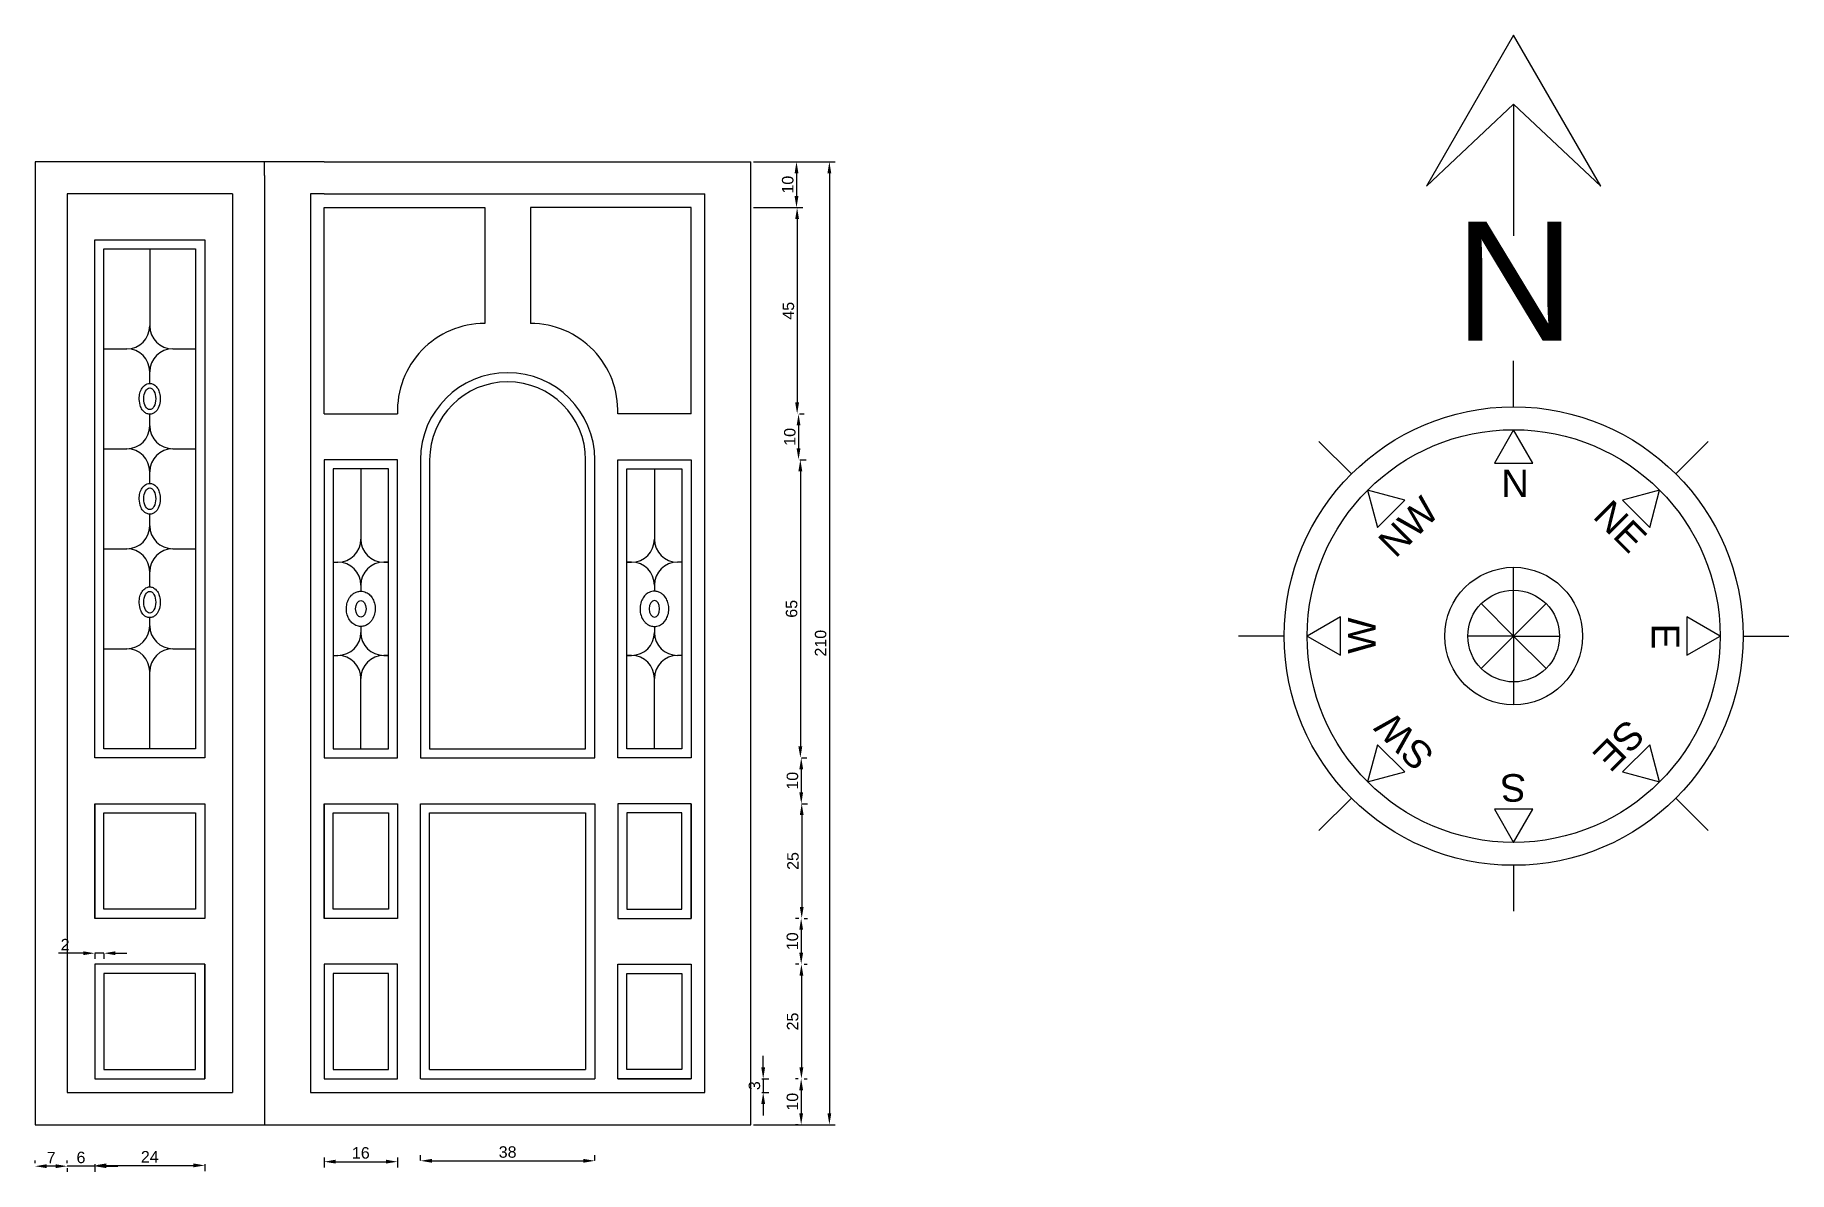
# Model space of a CAD drawing. Header units: millimetres. Extents: x 2294 to 2676, y 446 to 694.
import ezdxf

# ---------------------------------------------------------------- set-up
doc = ezdxf.new("R2010")
doc.units = ezdxf.units.MM
doc.header["$PDMODE"] = 1
doc.styles.get("Standard").update_dxf_attribs({"font": 'arial.ttf'})
doc.dimstyles.new('ISO-25', dxfattribs={"dimtxt": 2.5, "dimasz": 2.5, "dimexe": 1.25, "dimexo": 0.625, "dimtad": 1, "dimdec": 0, "dimtxsty": 'Standard', "dimcen": 2.5, "dimadec": 0, "dimazin": 0, "dimtfac": 1, "dimtdec": 0, "dimtmove": 0, "dimatfit": 3, "dimfxl": 1, "dimarcsym": 0})

# ---------------------------------------------------------------- blocks, each defined once
blk = doc.blocks.new('*D8')
at = {"color": 0, "lineweight": -2, "transparency": 16777216}
for p, q in [((2450.64, 666.73), (2468.4, 666.73)), ((2467.15, 664.23), (2467.15, 459.23)), ((2450.64, 456.73), (2468.4, 456.73))]:
    blk.add_line(p, q, dxfattribs=at)
at = {"color": 0, "transparency": 16777216}
for points in [[(2466.73, 664.23), (2467.56, 664.23), (2467.15, 666.73)], [(2466.73, 459.23), (2467.56, 459.23), (2467.15, 456.73)]]:
    blk.add_solid(points, dxfattribs=at)
at = {"layer": 'Defpoints', "color": 0, "transparency": 16777216}
for p in [(2450.02, 666.73), (2450.02, 456.73), (2467.15, 456.73)]:
    blk.add_point(p, dxfattribs=at)
at = {"color": 0, "transparency": 16777216, "insert": (2465.25, 561.73), "char_height": 2.5, "attachment_point": 5, "rotation": 90}
blk.add_mtext('210', dxfattribs=at)
blk = doc.blocks.new('*D9')
at = {"color": 0, "lineweight": -2, "transparency": 16777216}
for p, q in [((2450.64, 666.73), (2461.23, 666.73)), ((2459.98, 664.23), (2459.98, 659.23)), ((2450.64, 656.73), (2461.23, 656.73))]:
    blk.add_line(p, q, dxfattribs=at)
at = {"color": 0, "transparency": 16777216}
for points in [[(2459.57, 664.23), (2460.4, 664.23), (2459.98, 666.73)], [(2459.57, 659.23), (2460.4, 659.23), (2459.98, 656.73)]]:
    blk.add_solid(points, dxfattribs=at)
at = {"layer": 'Defpoints', "color": 0, "transparency": 16777216}
for p in [(2450.02, 666.73), (2450.02, 656.73), (2459.98, 656.73)]:
    blk.add_point(p, dxfattribs=at)
at = {"color": 0, "transparency": 16777216, "insert": (2458.08, 661.73), "char_height": 2.5, "attachment_point": 5, "rotation": 90}
blk.add_mtext('10', dxfattribs=at)
blk = doc.blocks.new('*D10')
at = {"color": 0, "lineweight": -2, "transparency": 16777216}
for p, q in [((2460.12, 654.23), (2460.12, 614.23)), ((2460.61, 656.73), (2461.37, 656.73)), ((2460.61, 611.73), (2461.37, 611.73))]:
    blk.add_line(p, q, dxfattribs=at)
at = {"color": 0, "transparency": 16777216}
for points in [[(2459.7, 654.23), (2460.53, 654.23), (2460.12, 656.73)], [(2459.7, 614.23), (2460.53, 614.23), (2460.12, 611.73)]]:
    blk.add_solid(points, dxfattribs=at)
at = {"layer": 'Defpoints', "color": 0, "transparency": 16777216}
for p in [(2459.98, 656.73), (2459.98, 611.73), (2460.12, 611.73)]:
    blk.add_point(p, dxfattribs=at)
at = {"color": 0, "transparency": 16777216, "insert": (2458.22, 634.23), "char_height": 2.5, "attachment_point": 5, "rotation": 90}
blk.add_mtext('45', dxfattribs=at)
blk = doc.blocks.new('*D11')
at = {"color": 0, "lineweight": -2, "transparency": 16777216}
for p, q in [((2460.74, 611.73), (2461.68, 611.73)), ((2460.43, 609.23), (2460.43, 604.23)), ((2460.74, 601.73), (2461.68, 601.73))]:
    blk.add_line(p, q, dxfattribs=at)
at = {"color": 0, "transparency": 16777216}
for points in [[(2460.01, 609.23), (2460.84, 609.23), (2460.43, 611.73)], [(2460.01, 604.23), (2460.84, 604.23), (2460.43, 601.73)]]:
    blk.add_solid(points, dxfattribs=at)
at = {"layer": 'Defpoints', "color": 0, "transparency": 16777216}
for p in [(2460.12, 611.73), (2460.12, 601.73), (2460.43, 601.73)]:
    blk.add_point(p, dxfattribs=at)
at = {"color": 0, "transparency": 16777216, "insert": (2458.53, 606.73), "char_height": 2.5, "attachment_point": 5, "rotation": 90}
blk.add_mtext('10', dxfattribs=at)
blk = doc.blocks.new('*D12')
at = {"color": 0, "lineweight": -2, "transparency": 16777216}
for p, q in [((2461.05, 601.73), (2462.07, 601.73)), ((2460.82, 599.23), (2460.82, 539.23)), ((2461.05, 536.73), (2462.07, 536.73))]:
    blk.add_line(p, q, dxfattribs=at)
at = {"color": 0, "transparency": 16777216}
for points in [[(2460.4, 599.23), (2461.24, 599.23), (2460.82, 601.73)], [(2460.4, 539.23), (2461.24, 539.23), (2460.82, 536.73)]]:
    blk.add_solid(points, dxfattribs=at)
at = {"layer": 'Defpoints', "color": 0, "transparency": 16777216}
for p in [(2460.43, 601.73), (2460.43, 536.73), (2460.82, 536.73)]:
    blk.add_point(p, dxfattribs=at)
at = {"color": 0, "transparency": 16777216, "insert": (2458.92, 569.23), "char_height": 2.5, "attachment_point": 5, "rotation": 90}
blk.add_mtext('65', dxfattribs=at)
blk = doc.blocks.new('*D13')
at = {"color": 0, "lineweight": -2, "transparency": 16777216}
for p, q in [((2461.05, 536.73), (2462.27, 536.73)), ((2461.02, 534.23), (2461.02, 529.23)), ((2461.05, 526.73), (2462.27, 526.73))]:
    blk.add_line(p, q, dxfattribs=at)
at = {"color": 0, "transparency": 16777216}
for points in [[(2460.6, 534.23), (2461.43, 534.23), (2461.02, 536.73)], [(2460.6, 529.23), (2461.43, 529.23), (2461.02, 526.73)]]:
    blk.add_solid(points, dxfattribs=at)
at = {"layer": 'Defpoints', "color": 0, "transparency": 16777216}
for p in [(2460.43, 536.73), (2460.43, 526.73), (2461.02, 526.73)]:
    blk.add_point(p, dxfattribs=at)
at = {"color": 0, "transparency": 16777216, "insert": (2459.11, 531.73), "char_height": 2.5, "attachment_point": 5, "rotation": 90}
blk.add_mtext('10', dxfattribs=at)
blk = doc.blocks.new('*D14')
at = {"color": 0, "lineweight": -2, "transparency": 16777216}
for p, q in [((2461.12, 524.23), (2461.12, 504.23)), ((2461.64, 526.73), (2462.37, 526.73)), ((2461.64, 501.73), (2462.37, 501.73))]:
    blk.add_line(p, q, dxfattribs=at)
at = {"color": 0, "transparency": 16777216}
for points in [[(2460.71, 524.23), (2461.54, 524.23), (2461.12, 526.73)], [(2460.71, 504.23), (2461.54, 504.23), (2461.12, 501.73)]]:
    blk.add_solid(points, dxfattribs=at)
at = {"layer": 'Defpoints', "color": 0, "transparency": 16777216}
for p in [(2461.02, 526.73), (2461.02, 501.73), (2461.12, 501.73)]:
    blk.add_point(p, dxfattribs=at)
at = {"color": 0, "transparency": 16777216, "insert": (2459.22, 514.23), "char_height": 2.5, "attachment_point": 5, "rotation": 90}
blk.add_mtext('25', dxfattribs=at)
blk = doc.blocks.new('*D15')
at = {"color": 0, "lineweight": -2, "transparency": 16777216}
for p, q in [((2460.5, 501.73), (2459.75, 501.73)), ((2461, 499.23), (2461, 494.23)), ((2460.5, 491.73), (2459.75, 491.73))]:
    blk.add_line(p, q, dxfattribs=at)
at = {"color": 0, "transparency": 16777216}
for points in [[(2460.59, 499.23), (2461.42, 499.23), (2461, 501.73)], [(2460.59, 494.23), (2461.42, 494.23), (2461, 491.73)]]:
    blk.add_solid(points, dxfattribs=at)
at = {"layer": 'Defpoints', "color": 0, "transparency": 16777216}
for p in [(2461.12, 501.73), (2461, 491.73), (2461.12, 491.73)]:
    blk.add_point(p, dxfattribs=at)
at = {"color": 0, "transparency": 16777216, "insert": (2459.1, 496.73), "char_height": 2.5, "attachment_point": 5, "rotation": 90}
blk.add_mtext('10', dxfattribs=at)
blk = doc.blocks.new('*D16')
at = {"color": 0, "lineweight": -2, "transparency": 16777216}
for p, q in [((2461.63, 491.72), (2462.3, 491.72)), ((2461.05, 489.22), (2461.05, 469.23)), ((2461.63, 466.73), (2462.3, 466.73))]:
    blk.add_line(p, q, dxfattribs=at)
at = {"color": 0, "transparency": 16777216}
for points in [[(2460.63, 489.22), (2461.47, 489.22), (2461.05, 491.72)], [(2460.63, 469.23), (2461.47, 469.23), (2461.05, 466.73)]]:
    blk.add_solid(points, dxfattribs=at)
at = {"layer": 'Defpoints', "color": 0, "transparency": 16777216}
for p in [(2461, 491.72), (2461, 466.73), (2461.05, 466.73)]:
    blk.add_point(p, dxfattribs=at)
at = {"color": 0, "transparency": 16777216, "insert": (2459.15, 479.23), "char_height": 2.5, "attachment_point": 5, "rotation": 90}
blk.add_mtext('25', dxfattribs=at)
blk = doc.blocks.new('*D17')
at = {"color": 0, "lineweight": -2, "transparency": 16777216}
for p, q in [((2460.38, 466.73), (2459.75, 466.73)), ((2461, 464.23), (2461, 459.23)), ((2460.38, 456.73), (2459.75, 456.73))]:
    blk.add_line(p, q, dxfattribs=at)
at = {"color": 0, "transparency": 16777216}
for points in [[(2460.58, 464.23), (2461.42, 464.23), (2461, 466.73)], [(2460.58, 459.23), (2461.42, 459.23), (2461, 456.73)]]:
    blk.add_solid(points, dxfattribs=at)
at = {"layer": 'Defpoints', "color": 0, "transparency": 16777216}
for p in [(2461, 466.73), (2461, 456.73), (2461, 456.73)]:
    blk.add_point(p, dxfattribs=at)
at = {"color": 0, "transparency": 16777216, "insert": (2459.1, 461.73), "char_height": 2.5, "attachment_point": 5, "rotation": 90}
blk.add_mtext('10', dxfattribs=at)
blk = doc.blocks.new('*D18')
at = {"color": 0, "lineweight": -2, "transparency": 16777216}
for p, q in [((2452.72, 469.23), (2452.72, 471.73)), ((2452.42, 466.73), (2453.97, 466.73)), ((2452.72, 466.73), (2452.72, 463.73)), ((2452.42, 463.73), (2453.97, 463.73)), ((2452.72, 461.23), (2452.72, 458.73))]:
    blk.add_line(p, q, dxfattribs=at)
at = {"color": 0, "transparency": 16777216}
for points in [[(2452.3, 469.23), (2453.14, 469.23), (2452.72, 466.73)], [(2452.3, 461.23), (2453.14, 461.23), (2452.72, 463.73)]]:
    blk.add_solid(points, dxfattribs=at)
at = {"layer": 'Defpoints', "color": 0, "transparency": 16777216}
for p in [(2451.79, 466.73), (2451.79, 463.73), (2452.72, 463.73)]:
    blk.add_point(p, dxfattribs=at)
at = {"color": 0, "transparency": 16777216, "insert": (2450.82, 465.23), "char_height": 2.5, "attachment_point": 5, "rotation": 90}
blk.add_mtext('3', dxfattribs=at)
blk = doc.blocks.new('*D20')
at = {"color": 0, "lineweight": -2, "transparency": 16777216}
for p, q in [((2307.02, 448.15), (2307.02, 446.6)), ((2309.52, 447.85), (2328.52, 447.85)), ((2331.02, 448.15), (2331.02, 446.6))]:
    blk.add_line(p, q, dxfattribs=at)
at = {"color": 0, "transparency": 16777216}
for points in [[(2309.52, 448.27), (2309.52, 447.43), (2307.02, 447.85)], [(2328.52, 448.27), (2328.52, 447.43), (2331.02, 447.85)]]:
    blk.add_solid(points, dxfattribs=at)
at = {"layer": 'Defpoints', "color": 0, "transparency": 16777216}
for p in [(2307.02, 448.78), (2331.02, 448.78), (2331.02, 447.85)]:
    blk.add_point(p, dxfattribs=at)
at = {"color": 0, "transparency": 16777216, "insert": (2319.02, 449.73), "char_height": 2.5, "attachment_point": 5}
blk.add_mtext('24', dxfattribs=at)
blk = doc.blocks.new('*D21')
at = {"color": 0, "lineweight": -2, "transparency": 16777216}
for p, q in [((2298.52, 447.67), (2296.02, 447.67)), ((2307.02, 447.67), (2301.02, 447.67)), ((2309.52, 447.67), (2312.02, 447.67)), ((2301.02, 447.23), (2301.02, 446.42)), ((2307.02, 447.23), (2307.02, 446.42))]:
    blk.add_line(p, q, dxfattribs=at)
at = {"color": 0, "transparency": 16777216}
for points in [[(2298.52, 448.09), (2298.52, 447.26), (2301.02, 447.67)], [(2309.52, 448.09), (2309.52, 447.26), (2307.02, 447.67)]]:
    blk.add_solid(points, dxfattribs=at)
at = {"layer": 'Defpoints', "color": 0, "transparency": 16777216}
for p in [(2301.02, 447.85), (2301.02, 447.67), (2307.02, 447.85)]:
    blk.add_point(p, dxfattribs=at)
at = {"color": 0, "transparency": 16777216, "insert": (2304.02, 449.57), "char_height": 2.5, "attachment_point": 5}
blk.add_mtext('6', dxfattribs=at)
blk = doc.blocks.new('*D22')
at = {"color": 0, "lineweight": -2, "transparency": 16777216}
for p, q in [((2294.02, 448.3), (2294.02, 448.92)), ((2298.52, 447.67), (2296.52, 447.67)), ((2301.02, 448.3), (2301.02, 448.92))]:
    blk.add_line(p, q, dxfattribs=at)
at = {"color": 0, "transparency": 16777216}
for points in [[(2296.52, 448.09), (2296.52, 447.26), (2294.02, 447.67)], [(2298.52, 448.09), (2298.52, 447.26), (2301.02, 447.67)]]:
    blk.add_solid(points, dxfattribs=at)
at = {"layer": 'Defpoints', "color": 0, "transparency": 16777216}
for p in [(2294.02, 447.67), (2294.02, 447.67), (2301.02, 447.67)]:
    blk.add_point(p, dxfattribs=at)
at = {"color": 0, "transparency": 16777216, "insert": (2297.52, 449.55), "char_height": 2.5, "attachment_point": 5}
blk.add_mtext('7', dxfattribs=at)
blk = doc.blocks.new('*D23')
at = {"color": 0, "lineweight": -2, "transparency": 16777216}
for p, q in [((2304.52, 494.12), (2299.11, 494.12)), ((2309.02, 494.12), (2307.02, 494.12)), ((2307.02, 494.01), (2307.02, 492.87)), ((2309.02, 494.01), (2309.02, 492.87)), ((2311.52, 494.12), (2314.02, 494.12))]:
    blk.add_line(p, q, dxfattribs=at)
at = {"color": 0, "transparency": 16777216}
for points in [[(2304.52, 494.54), (2304.52, 493.71), (2307.02, 494.12)], [(2311.52, 494.54), (2311.52, 493.71), (2309.02, 494.12)]]:
    blk.add_solid(points, dxfattribs=at)
at = {"layer": 'Defpoints', "color": 0, "transparency": 16777216}
for p in [(2307.02, 494.64), (2307.02, 494.12), (2309.02, 494.64)]:
    blk.add_point(p, dxfattribs=at)
at = {"color": 0, "transparency": 16777216, "insert": (2300.56, 496), "char_height": 2.5, "attachment_point": 5}
blk.add_mtext('2', dxfattribs=at)
blk = doc.blocks.new('*D24')
at = {"color": 0, "lineweight": -2, "transparency": 16777216}
for p, q in [((2357.02, 449.54), (2357.02, 447.41)), ((2359.52, 448.66), (2370.52, 448.66)), ((2373.02, 449.54), (2373.02, 447.41))]:
    blk.add_line(p, q, dxfattribs=at)
at = {"color": 0, "transparency": 16777216}
for points in [[(2359.52, 449.08), (2359.52, 448.25), (2357.02, 448.66)], [(2370.52, 449.08), (2370.52, 448.25), (2373.02, 448.66)]]:
    blk.add_solid(points, dxfattribs=at)
at = {"layer": 'Defpoints', "color": 0, "transparency": 16777216}
for p in [(2357.02, 450.17), (2373.02, 450.17), (2373.02, 448.66)]:
    blk.add_point(p, dxfattribs=at)
at = {"color": 0, "transparency": 16777216, "insert": (2365.02, 450.56), "char_height": 2.5, "attachment_point": 5}
blk.add_mtext('16', dxfattribs=at)
blk = doc.blocks.new('*D25')
at = {"color": 0, "lineweight": -2, "transparency": 16777216}
for p, q in [((2378.02, 448.91), (2378.02, 450.1)), ((2380.52, 448.85), (2413.52, 448.85)), ((2416.02, 448.91), (2416.02, 450.1))]:
    blk.add_line(p, q, dxfattribs=at)
at = {"color": 0, "transparency": 16777216}
for points in [[(2380.52, 449.27), (2380.52, 448.43), (2378.02, 448.85)], [(2413.52, 449.27), (2413.52, 448.43), (2416.02, 448.85)]]:
    blk.add_solid(points, dxfattribs=at)
at = {"layer": 'Defpoints', "color": 0, "transparency": 16777216}
for p in [(2378.02, 448.29), (2416.02, 448.85), (2416.02, 448.29)]:
    blk.add_point(p, dxfattribs=at)
at = {"color": 0, "transparency": 16777216, "insert": (2397.02, 450.75), "char_height": 2.5, "attachment_point": 5}
blk.add_mtext('38', dxfattribs=at)
blk = doc.blocks.new('*U26')
blk.add_lwpolyline([(0, 3.64), (-4.2, -3.64), (4.2, -3.64)], close=True)
blk = doc.blocks.new('*U27')
at = {"color": 0, "linetype": 'ByBlock', "lineweight": -2, "transparency": 16777216}
blk.add_blockref('*U26', (2388.01, 358.27), dxfattribs=at)
for p, rotation in [((2358.76, 346.16), 45.00000000000001), ((2417.26, 346.16), 315.0000000000001), ((2346.65, 316.91), 90), ((2429.37, 316.91), 270.0000000000001), ((2358.76, 287.66), 135), ((2417.26, 287.66), 225), ((2388.01, 275.55), 180)]:
    blk.add_blockref('*U26', p, dxfattribs=dict(at, rotation=rotation))
blk = doc.blocks.new('*U28')
blk.add_line((-3.54, -3.54), (3.54, 3.54))
blk = doc.blocks.new('*U29')
at = {"color": 0, "linetype": 'ByBlock', "lineweight": -2, "transparency": 16777216}
for p, rotation in [((2388.01, 371.91), 45.00000000000002), ((2349.12, 355.8), 90.00000000000001), ((2333.01, 316.91), 135), ((2443.01, 316.91), 315), ((2349.12, 278.02), 180), ((2426.9, 278.02), 270), ((2388.01, 261.91), 225)]:
    blk.add_blockref('*U28', p, dxfattribs=dict(at, rotation=rotation))
blk.add_blockref('*U28', (2426.9, 355.8), dxfattribs=at)
blk = doc.blocks.new('*U32')
blk.add_line((5, 0), (-5, 0))
blk = doc.blocks.new('*U33')
at = {"color": 0, "linetype": 'ByBlock', "lineweight": -2, "transparency": 16777216}
for p, rotation in [((2388.01, 321.91), 270), ((2384.47, 320.45), 314.9999999999999), ((2391.54, 320.45), 225), ((2384.47, 313.37), 45.00000000000001), ((2388.01, 311.91), 90.00000000000001), ((2391.54, 313.37), 135), ((2393.01, 316.91), 180)]:
    blk.add_blockref('*U32', p, dxfattribs=dict(at, rotation=rotation))
blk.add_blockref('*U32', (2383.01, 316.91), dxfattribs=at)

msp = doc.modelspace()

# ---------------------------------------------------------------- linework, layer by layer
for p, q in [((2616.3, 694.36), (2597.29, 661.43)), ((2635.31, 661.43), (2616.3, 694.36)), ((2597.29, 661.43), (2616.3, 679.26)), ((2616.3, 679.26), (2635.31, 661.43)), ((2616.3, 679.26), (2616.3, 650.58)), ((2357.02, 666.73), (2344.02, 666.73)), ((2344.02, 663.73), (2344.02, 666.73)), ((2357.02, 666.73), (2397.02, 666.73)), ((2397.02, 666.73), (2450.02, 666.73)), ((2450.02, 456.73), (2450.02, 666.73)), ((2344.02, 663.73), (2344.02, 456.73)), ((2337.02, 659.73), (2301.02, 659.73)), ((2301.02, 659.73), (2301.02, 463.73)), ((2337.02, 659.73), (2337.02, 463.73)), ((2354.02, 659.73), (2354.02, 463.73)), ((2357.02, 659.73), (2354.02, 659.73)), ((2357.02, 659.73), (2397.02, 659.73)), ((2397.02, 659.73), (2440.02, 659.73)), ((2440.02, 463.73), (2440.02, 659.73)), ((2357.02, 611.73), (2357.02, 656.73)), ((2357.02, 656.73), (2392.02, 656.73)), ((2392.02, 656.73), (2392.02, 631.45)), ((2437.02, 656.73), (2402.02, 656.73)), ((2402.02, 656.73), (2402.02, 631.45)), ((2437.02, 611.73), (2437.02, 656.73)), ((2309.02, 538.73), (2309.02, 647.73)), ((2309.02, 647.73), (2329.02, 647.73)), ((2319.02, 647.73), (2319.02, 630.93)), ((2329.02, 647.73), (2329.02, 538.73)), ((2309.02, 625.93), (2314.02, 625.93)), ((2314.02, 625.93), (2314.02, 625.93)), ((2324.02, 625.93), (2329.02, 625.93)), ((2319.02, 618.39), (2319.02, 620.93)), ((2319.02, 618.39), (2319.02, 620.93)), ((2319.02, 609.13), (2319.02, 611.68)), ((2319.02, 609.13), (2319.02, 611.68)), ((2357.02, 611.73), (2373.02, 611.73)), ((2437.02, 611.73), (2421.02, 611.73)), ((2309.02, 604.13), (2314.02, 604.13)), ((2314.02, 604.13), (2314.02, 604.13)), ((2324.02, 604.13), (2329.02, 604.13)), ((2319.02, 596.59), (2319.02, 599.13)), ((2319.02, 596.59), (2319.02, 599.13)), ((2371.02, 599.73), (2359.02, 599.73)), ((2359.02, 599.73), (2359.02, 538.73)), ((2365.02, 599.73), (2365.02, 584.4)), ((2371.02, 538.73), (2371.02, 599.73)), ((2423.02, 538.73), (2423.02, 599.73)), ((2423.02, 599.73), (2435.02, 599.73)), ((2429.02, 599.73), (2429.02, 584.4)), ((2435.02, 599.73), (2435.02, 538.73)), ((2319.02, 587.33), (2319.02, 589.88)), ((2319.02, 587.33), (2319.02, 589.88)), ((2309.02, 582.33), (2314.02, 582.33)), ((2314.02, 582.33), (2314.02, 582.33)), ((2324.02, 582.33), (2329.02, 582.33)), ((2365.02, 584.4), (2365.02, 584.4)), ((2429.02, 584.4), (2429.02, 584.4)), ((2319.02, 574.02), (2319.02, 577.33)), ((2319.02, 574.02), (2319.02, 577.33)), ((2359.02, 579.4), (2360.02, 579.4)), ((2359.02, 579.4), (2360.02, 579.4)), ((2370.02, 579.4), (2371.02, 579.4)), ((2371.02, 579.4), (2370.02, 579.4)), ((2424.02, 579.4), (2423.02, 579.4)), ((2423.02, 579.4), (2424.02, 579.4)), ((2435.02, 579.4), (2434.02, 579.4)), ((2435.02, 579.4), (2434.02, 579.4)), ((2616.3, 573.29), (2616.3, 578.29)), ((2365.02, 574.4), (2365.02, 573.07)), ((2365.02, 574.4), (2365.02, 573.07)), ((2429.02, 574.4), (2429.02, 573.07)), ((2429.02, 574.4), (2429.02, 573.07)), ((2319.02, 565.53), (2319.02, 567.3)), ((2319.02, 565.53), (2319.02, 567.3)), ((2365.02, 565.39), (2365.02, 564.06)), ((2365.02, 565.39), (2365.02, 564.06)), ((2429.02, 565.39), (2429.02, 564.06)), ((2429.02, 565.39), (2429.02, 564.06)), ((2309.02, 560.53), (2314.02, 560.53)), ((2314.02, 560.53), (2314.02, 560.53)), ((2324.02, 560.53), (2329.02, 560.53)), ((2359.02, 559.06), (2360.02, 559.06)), ((2359.02, 559.06), (2360.02, 559.06)), ((2370.02, 559.06), (2371.02, 559.06)), ((2371.02, 559.06), (2370.02, 559.06)), ((2424.02, 559.06), (2423.02, 559.06)), ((2423.02, 559.06), (2424.02, 559.06)), ((2435.02, 559.06), (2434.02, 559.06)), ((2435.02, 559.06), (2434.02, 559.06)), ((2319.02, 538.73), (2319.02, 555.53)), ((2365.02, 538.73), (2365.02, 554.06)), ((2365.02, 554.06), (2365.02, 554.06)), ((2429.02, 538.73), (2429.02, 554.06)), ((2429.02, 554.06), (2429.02, 554.06)), ((2616.3, 553.29), (2616.3, 548.29)), ((2329.02, 538.73), (2309.02, 538.73)), ((2359.02, 538.73), (2371.02, 538.73)), ((2435.02, 538.73), (2423.02, 538.73)), ((2307.02, 526.73), (2307.02, 501.73)), ((2331.02, 526.73), (2331.02, 501.73)), ((2357.02, 526.73), (2357.02, 501.73)), ((2437.02, 526.73), (2437.02, 501.73)), ((2307.02, 491.73), (2307.02, 466.73)), ((2331.02, 491.73), (2331.02, 466.73)), ((2307.02, 466.73), (2331.02, 466.73)), ((2378.02, 466.73), (2383.02, 466.73)), ((2378.02, 466.73), (2416.02, 466.73)), ((2380.02, 468.73), (2414.02, 468.73)), ((2421.02, 466.73), (2437.02, 466.73)), ((2301.02, 463.73), (2337.02, 463.73)), ((2354.02, 463.73), (2440.02, 463.73)), ((2344.02, 456.73), (2450.02, 456.73))]:
    msp.add_line(p, q)
for points in [[(2344.02, 666.73), (2294.02, 666.73), (2294.02, 456.73), (2344.02, 456.73)], [(2378.02, 601.73), (2378.02, 536.73), (2416.02, 536.73), (2416.02, 601.73)], [(2380.02, 601.73), (2380.02, 538.73), (2414.02, 538.73), (2414.02, 601.73)], [(2378.02, 466.73), (2378.02, 526.73), (2416.02, 526.73), (2416.02, 466.73)], [(2380.02, 468.73), (2380.02, 524.73), (2414.02, 524.73), (2414.02, 468.73)], [(2357.02, 491.73), (2357.02, 466.73), (2373.02, 466.73)], [(2437.02, 491.73), (2437.02, 466.73), (2421.02, 466.73)]]:
    msp.add_lwpolyline(points)
for points in [[(2331.02, 536.73), (2307.02, 536.73), (2307.02, 649.73), (2331.02, 649.73)], [(2357.02, 536.73), (2373.02, 536.73), (2373.02, 601.73), (2357.02, 601.73)], [(2437.02, 536.73), (2421.02, 536.73), (2421.02, 601.73), (2437.02, 601.73)], [(2307.02, 526.73), (2331.02, 526.73), (2331.02, 501.73), (2307.02, 501.73)], [(2309.02, 524.73), (2329.02, 524.73), (2329.02, 503.73), (2309.02, 503.73)], [(2357.02, 526.73), (2373.02, 526.73), (2373.02, 501.73), (2357.02, 501.73)], [(2359.02, 524.73), (2371.02, 524.73), (2371.02, 503.73), (2359.02, 503.73)], [(2437.02, 526.73), (2421.02, 526.73), (2421.02, 501.73), (2437.02, 501.73)], [(2435.02, 524.73), (2423.02, 524.73), (2423.02, 503.73), (2435.02, 503.73)], [(2307.02, 466.73), (2331.02, 466.73), (2331.02, 491.73), (2307.02, 491.73)], [(2309.02, 468.73), (2329.02, 468.73), (2329.02, 489.73), (2309.02, 489.73)], [(2357.02, 466.73), (2373.02, 466.73), (2373.02, 491.73), (2357.02, 491.73)], [(2359.02, 468.73), (2371.02, 468.73), (2371.02, 489.73), (2359.02, 489.73)], [(2437.02, 466.73), (2421.02, 466.73), (2421.02, 491.73), (2437.02, 491.73)], [(2435.02, 468.73), (2423.02, 468.73), (2423.02, 489.73), (2435.02, 489.73)]]:
    msp.add_lwpolyline(points, close=True)
for radius in [50, 45, 15, 10]:
    msp.add_circle((2616.3, 563.29), radius)
for centre, radius, start, end in [((2314.02, 630.93), 5, 270, 0), ((2324.02, 630.93), 5, 180, 270), ((2392, 612.45), 19, 89.9585, 182.1804), ((2402.03, 612.45), 19, 357.8196, 90.0415), ((2314.02, 620.93), 5, 0, 90), ((2324.02, 620.93), 5, 90, 180), ((2397.02, 601.73), 19, 0, 180), ((2397.02, 601.73), 17, 0, 180), ((2314.02, 609.13), 5, 270, 0), ((2324.02, 609.13), 5, 180, 270), ((2314.02, 599.13), 5, 0, 90), ((2324.02, 599.13), 5, 90, 180), ((2314.02, 587.33), 5, 270, 0), ((2324.02, 587.33), 5, 180, 270), ((2314.02, 577.33), 5, 0, 90), ((2324.02, 577.33), 5, 90, 180), ((2360.02, 584.4), 5, 270, 0), ((2370.02, 584.4), 5, 180, 270), ((2424.02, 584.4), 5, 270, 0), ((2434.02, 584.4), 5, 180, 270), ((2360.02, 574.4), 5, 0, 90), ((2370.02, 574.4), 5, 90, 180), ((2424.02, 574.4), 5, 0, 90), ((2434.02, 574.4), 5, 90, 180), ((2314.02, 565.53), 5, 270, 0), ((2324.02, 565.53), 5, 180, 270), ((2360.02, 564.06), 5, 270, 0), ((2370.02, 564.06), 5, 180, 270), ((2424.02, 564.06), 5, 270, 0), ((2434.02, 564.06), 5, 180, 270), ((2314.02, 555.53), 5, 0, 90), ((2324.02, 555.53), 5, 90, 180), ((2360.02, 554.06), 5, 0, 90), ((2370.02, 554.06), 5, 90, 180), ((2424.02, 554.06), 5, 0, 90), ((2434.02, 554.06), 5, 90, 180)]:
    msp.add_arc(centre, radius, start, end)
for centre, major_axis, ratio in [((2319.02, 615.03), (0, 2.36), 0.548553), ((2319.02, 593.23), (0, 2.36), 0.548553), ((2319.02, 570.66), (0, 2.36), 0.548553), ((2365.02, 569.23), (0, 1.84), 0.616701)]:
    msp.add_ellipse(centre, major_axis=major_axis, ratio=ratio)
at = {"extrusion": (0, 0, -1)}
msp.add_ellipse((2429.02, 569.23), major_axis=(0, 1.84), ratio=0.616701, dxfattribs=at)
for points, knots in [([(2319.02, 618.39), (2318.81, 618.39), (2318.6, 618.35), (2318.23, 618.21), (2318.06, 618.11), (2317.76, 617.88), (2317.63, 617.75), (2317.26, 617.3), (2317.08, 616.94), (2316.83, 616.17), (2316.76, 615.76), (2316.7, 614.77), (2316.76, 614.19), (2317.02, 613.29), (2317.17, 612.94), (2317.54, 612.4), (2317.72, 612.2), (2318.14, 611.9), (2318.36, 611.79), (2318.84, 611.67), (2319.1, 611.66), (2319.58, 611.75), (2319.81, 611.85), (2320.2, 612.11), (2320.36, 612.26), (2320.65, 612.61), (2320.76, 612.79), (2321.09, 613.43), (2321.22, 613.93), (2321.33, 614.96), (2321.32, 615.49), (2321.15, 616.34), (2321.05, 616.67), (2320.79, 617.24), (2320.64, 617.48), (2320.25, 617.92), (2320.02, 618.11), (2319.51, 618.33), (2319.27, 618.39), (2319.02, 618.39)], [0, 0, 0, 0, 0.199235, 0.199235, 0.39847, 0.39847, 0.597705, 0.597705, 1.030937, 1.030937, 1.464168, 1.464168, 2.055766, 2.055766, 2.464688, 2.464688, 2.763596, 2.763596, 3.005026, 3.005026, 3.246457, 3.246457, 3.487887, 3.487887, 3.729317, 3.729317, 3.970747, 3.970747, 4.508848, 4.508848, 5.046948, 5.046948, 5.41569, 5.41569, 5.729279, 5.729279, 6.042868, 6.042868, 6.283185, 6.283185, 6.283185, 6.283185]), ([(2319.02, 596.59), (2318.81, 596.59), (2318.6, 596.55), (2318.23, 596.41), (2318.06, 596.31), (2317.76, 596.08), (2317.63, 595.95), (2317.26, 595.5), (2317.08, 595.14), (2316.83, 594.37), (2316.76, 593.96), (2316.7, 592.97), (2316.76, 592.39), (2317.02, 591.49), (2317.17, 591.14), (2317.54, 590.6), (2317.72, 590.4), (2318.14, 590.1), (2318.36, 589.99), (2318.84, 589.87), (2319.1, 589.86), (2319.58, 589.95), (2319.81, 590.05), (2320.2, 590.31), (2320.36, 590.46), (2320.65, 590.81), (2320.76, 590.99), (2321.09, 591.63), (2321.22, 592.13), (2321.33, 593.16), (2321.32, 593.69), (2321.15, 594.54), (2321.05, 594.87), (2320.79, 595.44), (2320.64, 595.68), (2320.25, 596.12), (2320.02, 596.31), (2319.51, 596.53), (2319.27, 596.59), (2319.02, 596.59)], [0, 0, 0, 0, 0.199235, 0.199235, 0.39847, 0.39847, 0.597705, 0.597705, 1.030937, 1.030937, 1.464168, 1.464168, 2.055766, 2.055766, 2.464688, 2.464688, 2.763596, 2.763596, 3.005026, 3.005026, 3.246457, 3.246457, 3.487887, 3.487887, 3.729317, 3.729317, 3.970747, 3.970747, 4.508848, 4.508848, 5.046948, 5.046948, 5.41569, 5.41569, 5.729279, 5.729279, 6.042868, 6.042868, 6.283185, 6.283185, 6.283185, 6.283185]), ([(2319.02, 574.02), (2318.81, 574.02), (2318.6, 573.98), (2318.23, 573.84), (2318.06, 573.74), (2317.76, 573.51), (2317.63, 573.38), (2317.26, 572.93), (2317.08, 572.57), (2316.83, 571.8), (2316.76, 571.39), (2316.7, 570.4), (2316.76, 569.82), (2317.02, 568.92), (2317.17, 568.57), (2317.54, 568.03), (2317.72, 567.83), (2318.14, 567.52), (2318.36, 567.42), (2318.84, 567.3), (2319.1, 567.29), (2319.58, 567.38), (2319.81, 567.48), (2320.2, 567.74), (2320.36, 567.89), (2320.65, 568.23), (2320.76, 568.42), (2321.09, 569.06), (2321.22, 569.56), (2321.33, 570.59), (2321.32, 571.12), (2321.15, 571.97), (2321.05, 572.3), (2320.79, 572.87), (2320.64, 573.11), (2320.25, 573.54), (2320.02, 573.73), (2319.51, 573.96), (2319.27, 574.02), (2319.02, 574.02)], [0, 0, 0, 0, 0.199235, 0.199235, 0.39847, 0.39847, 0.597705, 0.597705, 1.030937, 1.030937, 1.464168, 1.464168, 2.055766, 2.055766, 2.464688, 2.464688, 2.763596, 2.763596, 3.005026, 3.005026, 3.246457, 3.246457, 3.487887, 3.487887, 3.729317, 3.729317, 3.970747, 3.970747, 4.508848, 4.508848, 5.046948, 5.046948, 5.41569, 5.41569, 5.729279, 5.729279, 6.042868, 6.042868, 6.283185, 6.283185, 6.283185, 6.283185]), ([(2365.02, 573.07), (2364.74, 573.07), (2364.47, 573.03), (2363.97, 572.88), (2363.73, 572.76), (2363.32, 572.5), (2363.14, 572.35), (2362.67, 571.87), (2362.45, 571.51), (2362.11, 570.78), (2362.01, 570.4), (2361.88, 569.63), (2361.87, 569.25), (2361.93, 568.42), (2362.02, 567.99), (2362.31, 567.22), (2362.49, 566.88), (2362.93, 566.31), (2363.17, 566.07), (2363.75, 565.68), (2364.1, 565.52), (2364.8, 565.38), (2365.13, 565.37), (2365.76, 565.48), (2366.06, 565.58), (2366.58, 565.86), (2366.81, 566.04), (2367.19, 566.41), (2367.35, 566.61), (2367.75, 567.23), (2367.92, 567.67), (2368.13, 568.57), (2368.17, 569.02), (2368.12, 569.93), (2368.04, 570.38), (2367.76, 571.18), (2367.58, 571.53), (2367.15, 572.11), (2366.91, 572.35), (2366.33, 572.76), (2365.98, 572.92), (2365.41, 573.05), (2365.21, 573.07), (2365.02, 573.07)], [0, 0, 0, 0, 0.18689, 0.18689, 0.37378, 0.37378, 0.560669, 0.560669, 0.937589, 0.937589, 1.314509, 1.314509, 1.691429, 1.691429, 2.117453, 2.117453, 2.47384, 2.47384, 2.74638, 2.74638, 3.018921, 3.018921, 3.240565, 3.240565, 3.46221, 3.46221, 3.683854, 3.683854, 3.905499, 3.905499, 4.34877, 4.34877, 4.792041, 4.792041, 5.235313, 5.235313, 5.595777, 5.595777, 5.872386, 5.872386, 6.148996, 6.148996, 6.283185, 6.283185, 6.283185, 6.283185]), ([(2429.02, 573.07), (2429.29, 573.07), (2429.56, 573.03), (2430.07, 572.88), (2430.3, 572.76), (2430.71, 572.5), (2430.89, 572.35), (2431.36, 571.87), (2431.59, 571.51), (2431.92, 570.78), (2432.03, 570.4), (2432.15, 569.63), (2432.17, 569.25), (2432.11, 568.42), (2432.02, 567.99), (2431.73, 567.22), (2431.55, 566.88), (2431.1, 566.31), (2430.87, 566.07), (2430.28, 565.68), (2429.93, 565.52), (2429.24, 565.38), (2428.9, 565.37), (2428.27, 565.48), (2427.97, 565.58), (2427.45, 565.86), (2427.22, 566.04), (2426.84, 566.41), (2426.68, 566.61), (2426.28, 567.23), (2426.11, 567.67), (2425.9, 568.57), (2425.87, 569.02), (2425.91, 569.93), (2425.99, 570.38), (2426.28, 571.18), (2426.45, 571.53), (2426.89, 572.11), (2427.12, 572.35), (2427.7, 572.76), (2428.05, 572.92), (2428.63, 573.05), (2428.82, 573.07), (2429.02, 573.07)], [0, 0, 0, 0, 0.18689, 0.18689, 0.37378, 0.37378, 0.560669, 0.560669, 0.937589, 0.937589, 1.314509, 1.314509, 1.691429, 1.691429, 2.117453, 2.117453, 2.47384, 2.47384, 2.74638, 2.74638, 3.018921, 3.018921, 3.240565, 3.240565, 3.46221, 3.46221, 3.683854, 3.683854, 3.905499, 3.905499, 4.34877, 4.34877, 4.792041, 4.792041, 5.235313, 5.235313, 5.595777, 5.595777, 5.872386, 5.872386, 6.148996, 6.148996, 6.283185, 6.283185, 6.283185, 6.283185])]:
    msp.add_open_spline(points, degree=3, knots=knots)
for p in [(2309.02, 625.93), (2309.02, 604.13), (2309.02, 582.33), (2359.02, 579.4), (2309.02, 560.53), (2359.02, 559.06)]:
    msp.add_point(p)

# ---------------------------------------------------------------- block references
for name in ['*U29', '*U27', '*U33']:
    msp.add_blockref(name, (228.29, 246.38))

# ---------------------------------------------------------------- texts
msp.add_text('N', height=25.93).set_placement((2603.48, 627.71))
at = {"insert": (2613.58, 599.59), "char_height": 2.5, "attachment_point": 1}
msp.add_mtext_dynamic_manual_height_columns('{\\H2.4x;N}', width=6.7018, gutter_width=12.5, heights=[0], dxfattribs=at)
at = {"char_height": 2.5, "attachment_point": 1}
for s, insert, rotation in [('\\pxqc;{\\H2.4x;NW}', (2588.84, 586.9), 45), ('\\pxqc;{\\H2.4x;NE}', (2639.34, 591.7), 315), ('{\\H2.4x;W}', (2580.19, 559.42), 90), ('{\\H2.4x;E}', (2652.41, 566.01), 270), ('\\pxqc;{\\H2.4x;SW}', (2592.69, 535.83), 135), ('\\pxqc;{\\H2.4x;SE}', (2643.76, 539.68), 225), ('{\\H2.4x;S}', (2619.02, 527.18), 180)]:
    msp.add_mtext_dynamic_manual_height_columns(s, width=6.7018, gutter_width=12.5, heights=[0], dxfattribs=dict(at, insert=insert, rotation=rotation))

# ---------------------------------------------------------------- dimensions: what is measured, and where the dimension line sits
for base, p1, p2, picture, middle in [((2467.15, 456.73), (2450.02, 666.73), (2450.02, 456.73), '*D8', (2465.25, 561.73)), ((2459.98, 656.73), (2450.02, 666.73), (2450.02, 656.73), '*D9', (2458.08, 661.73)), ((2460.12, 611.73), (2459.98, 656.73), (2459.98, 611.73), '*D10', (2458.22, 634.23)), ((2460.43, 601.73), (2460.12, 611.73), (2460.12, 601.73), '*D11', (2458.53, 606.73)), ((2460.82, 536.73), (2460.43, 601.73), (2460.43, 536.73), '*D12', (2458.92, 569.23)), ((2461.02, 526.73), (2460.43, 536.73), (2460.43, 526.73), '*D13', (2459.11, 531.73)), ((2461.12, 501.73), (2461.02, 526.73), (2461.02, 501.73), '*D14', (2459.22, 514.23)), ((2461, 491.73), (2461.12, 501.73), (2461.12, 491.73), '*D15', (2459.1, 496.73)), ((2461.05, 466.73), (2461, 491.72), (2461, 466.73), '*D16', (2459.15, 479.23)), ((2452.72, 463.73), (2451.79, 466.73), (2451.79, 463.73), '*D18', (2450.82, 465.23)), ((2461, 456.73), (2461, 466.73), (2461, 456.73), '*D17', (2459.1, 461.73))]:
    dim = msp.add_linear_dim(base=base, p1=p1, p2=p2, angle=90, dimstyle='ISO-25')
    dim.commit()
    dim.dimension.update_dxf_attribs({"geometry": picture, "text_midpoint": middle})
for base, p1, p2, picture, middle in [((2307.02, 494.12), (2309.02, 494.64), (2307.02, 494.64), '*D23', (2300.56, 496)), ((2294.02, 447.67), (2301.02, 447.67), (2294.02, 447.67), '*D22', (2297.52, 449.55)), ((2301.02, 447.67), (2307.02, 447.85), (2301.02, 447.85), '*D21', (2304.02, 449.57)), ((2331.02, 447.85), (2307.02, 448.78), (2331.02, 448.78), '*D20', (2319.02, 449.73)), ((2373.02, 448.66), (2357.02, 450.17), (2373.02, 450.17), '*D24', (2365.02, 450.56)), ((2416.02, 448.85), (2378.02, 448.29), (2416.02, 448.29), '*D25', (2397.02, 450.75))]:
    dim = msp.add_linear_dim(base=base, p1=p1, p2=p2, dimstyle='ISO-25')
    dim.commit()
    dim.dimension.update_dxf_attribs({"geometry": picture, "text_midpoint": middle})

doc.saveas('drawing.dxf')
